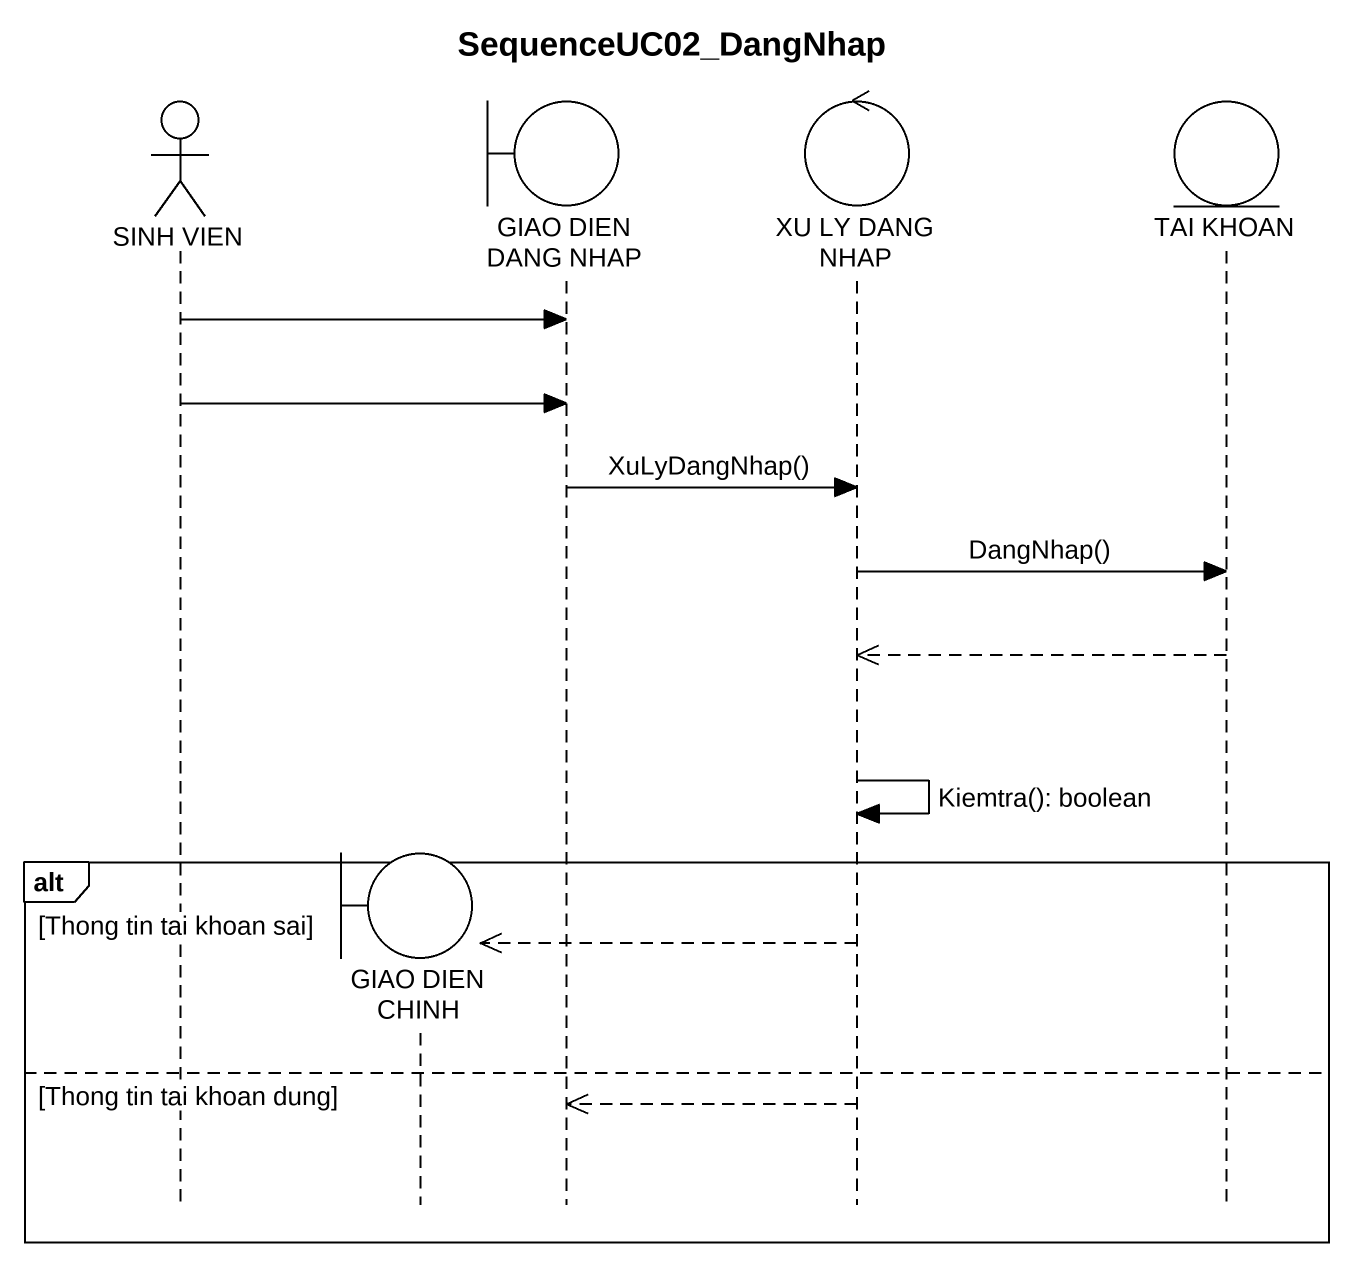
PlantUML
@startuml
title SequenceUC02_DangNhap
hide footbox
actor "SINH VIEN" as SINH_VIEN
boundary "GIAO DIEN CHINH" as GIAO_DIEN_CHINH
boundary "GIAO DIEN DANG NHAP" as GIAO_DIEN_DANG_NHAP
control "XU LY DANG NHAP" as XU_LY_DANG_NHAP
entity "TAI KHOAN" as TAI_KHOAN

SINH_VIEN -> GIAO_DIEN_DANG_NHAP
SINH_VIEN -> GIAO_DIEN_DANG_NHAP
GIAO_DIEN_DANG_NHAP -> XU_LY_DANG_NHAP : XuLyDangNhap()
XU_LY_DANG_NHAP -> TAI_KHOAN : DangNhap()
TAI_KHOAN -->> XU_LY_DANG_NHAP
XU_LY_DANG_NHAP -> XU_LY_DANG_NHAP : Kiemtra(): boolean
alt Thong tin tai khoan sai
  XU_LY_DANG_NHAP -->> GIAO_DIEN_CHINH **
else Thong tin tai khoan dung
  XU_LY_DANG_NHAP -->> GIAO_DIEN_DANG_NHAP
end
@enduml
